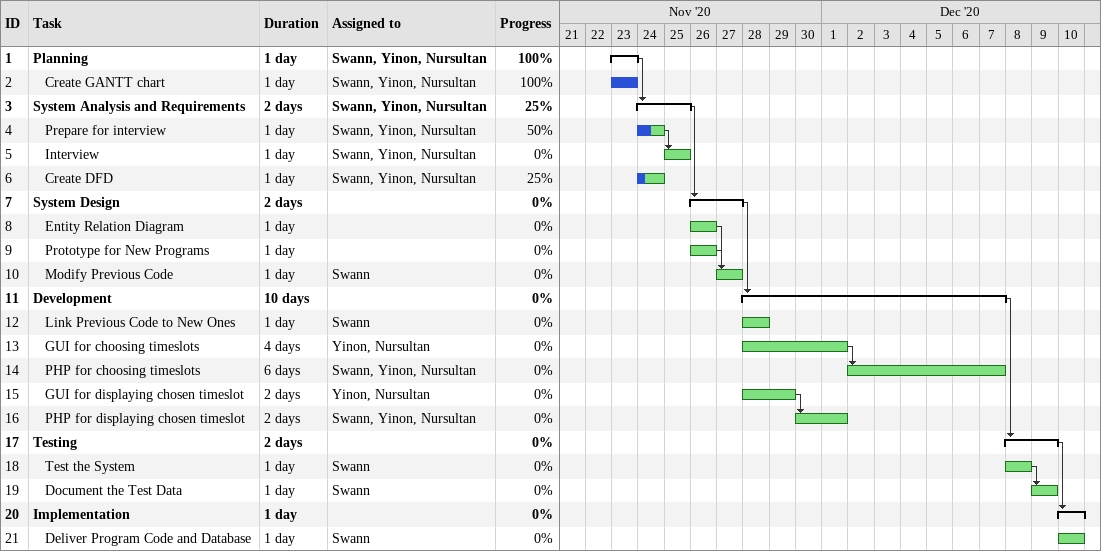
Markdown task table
| ID | Level | Task | Duration | Start | Finish | Predecessors | Resources | % complete |
|---|---|---|---|---|---|---|---|---|
| 1 | 1 | **Planning** | 1d | 2020-11-23 | 2020-11-23 |  | Swann, Yinon, Nursultan | 100 |
| 2 | 2 | Create GANTT chart | 1d | 2020-11-23 | 2020-11-23 |  | Swann, Yinon, Nursultan | 100 |
| 3 | 1 | **System Analysis and Requirements** | 2d | 2020-11-24 | 2020-11-25 | 1 | Swann, Yinon, Nursultan | 25 |
| 4 | 2 | Prepare for interview | 1d | 2020-11-24 | 2020-11-24 |  | Swann, Yinon, Nursultan | 50 |
| 5 | 2 | Interview | 1d | 2020-11-25 | 2020-11-25 | 4 | Swann, Yinon, Nursultan | 0 |
| 6 | 2 | Create DFD | 1d | 2020-11-24 | 2020-11-24 |  | Swann, Yinon, Nursultan | 25 |
| 7 | 1 | **System Design** | 2d | 2020-11-26 | 2020-11-27 | 3 |  | 0 |
| 8 | 2 | Entity Relation Diagram | 1d | 2020-11-26 | 2020-11-26 |  |  | 0 |
| 9 | 2 | Prototype for New Programs | 1d | 2020-11-26 | 2020-11-26 |  |  | 0 |
| 10 | 2 | Modify Previous Code | 1d | 2020-11-27 | 2020-11-27 | 8, 9 | Swann | 0 |
| 11 | 1 | **Development** | 10d | 2020-11-28 | 2020-12-07 | 7 |  | 0 |
| 12 | 2 | Link Previous Code to New Ones | 1d | 2020-11-28 | 2020-11-28 |  | Swann | 0 |
| 13 | 2 | GUI for choosing timeslots | 4d | 2020-11-28 | 2020-12-01 |  | Yinon, Nursultan | 0 |
| 14 | 2 | PHP for choosing timeslots | 6d | 2020-12-02 | 2020-12-07 | 13 | Swann, Yinon, Nursultan | 0 |
| 15 | 2 | GUI for displaying chosen timeslot | 2d | 2020-11-28 | 2020-11-29 |  | Yinon, Nursultan | 0 |
| 16 | 2 | PHP for displaying chosen timeslot | 2d | 2020-11-30 | 2020-12-01 | 15 | Swann, Yinon, Nursultan | 0 |
| 17 | 1 | **Testing** | 2d | 2020-12-08 | 2020-12-09 | 11 |  | 0 |
| 18 | 2 | Test the System | 1d | 2020-12-08 | 2020-12-08 |  | Swann | 0 |
| 19 | 2 | Document the Test Data | 1d | 2020-12-09 | 2020-12-09 | 18 | Swann | 0 |
| 20 | 1 | **Implementation** | 1d | 2020-12-10 | 2020-12-10 | 17 |  | 0 |
| 21 | 2 | Deliver Program Code and Database | 1d | 2020-12-10 | 2020-12-10 |  | Swann | 0 |
